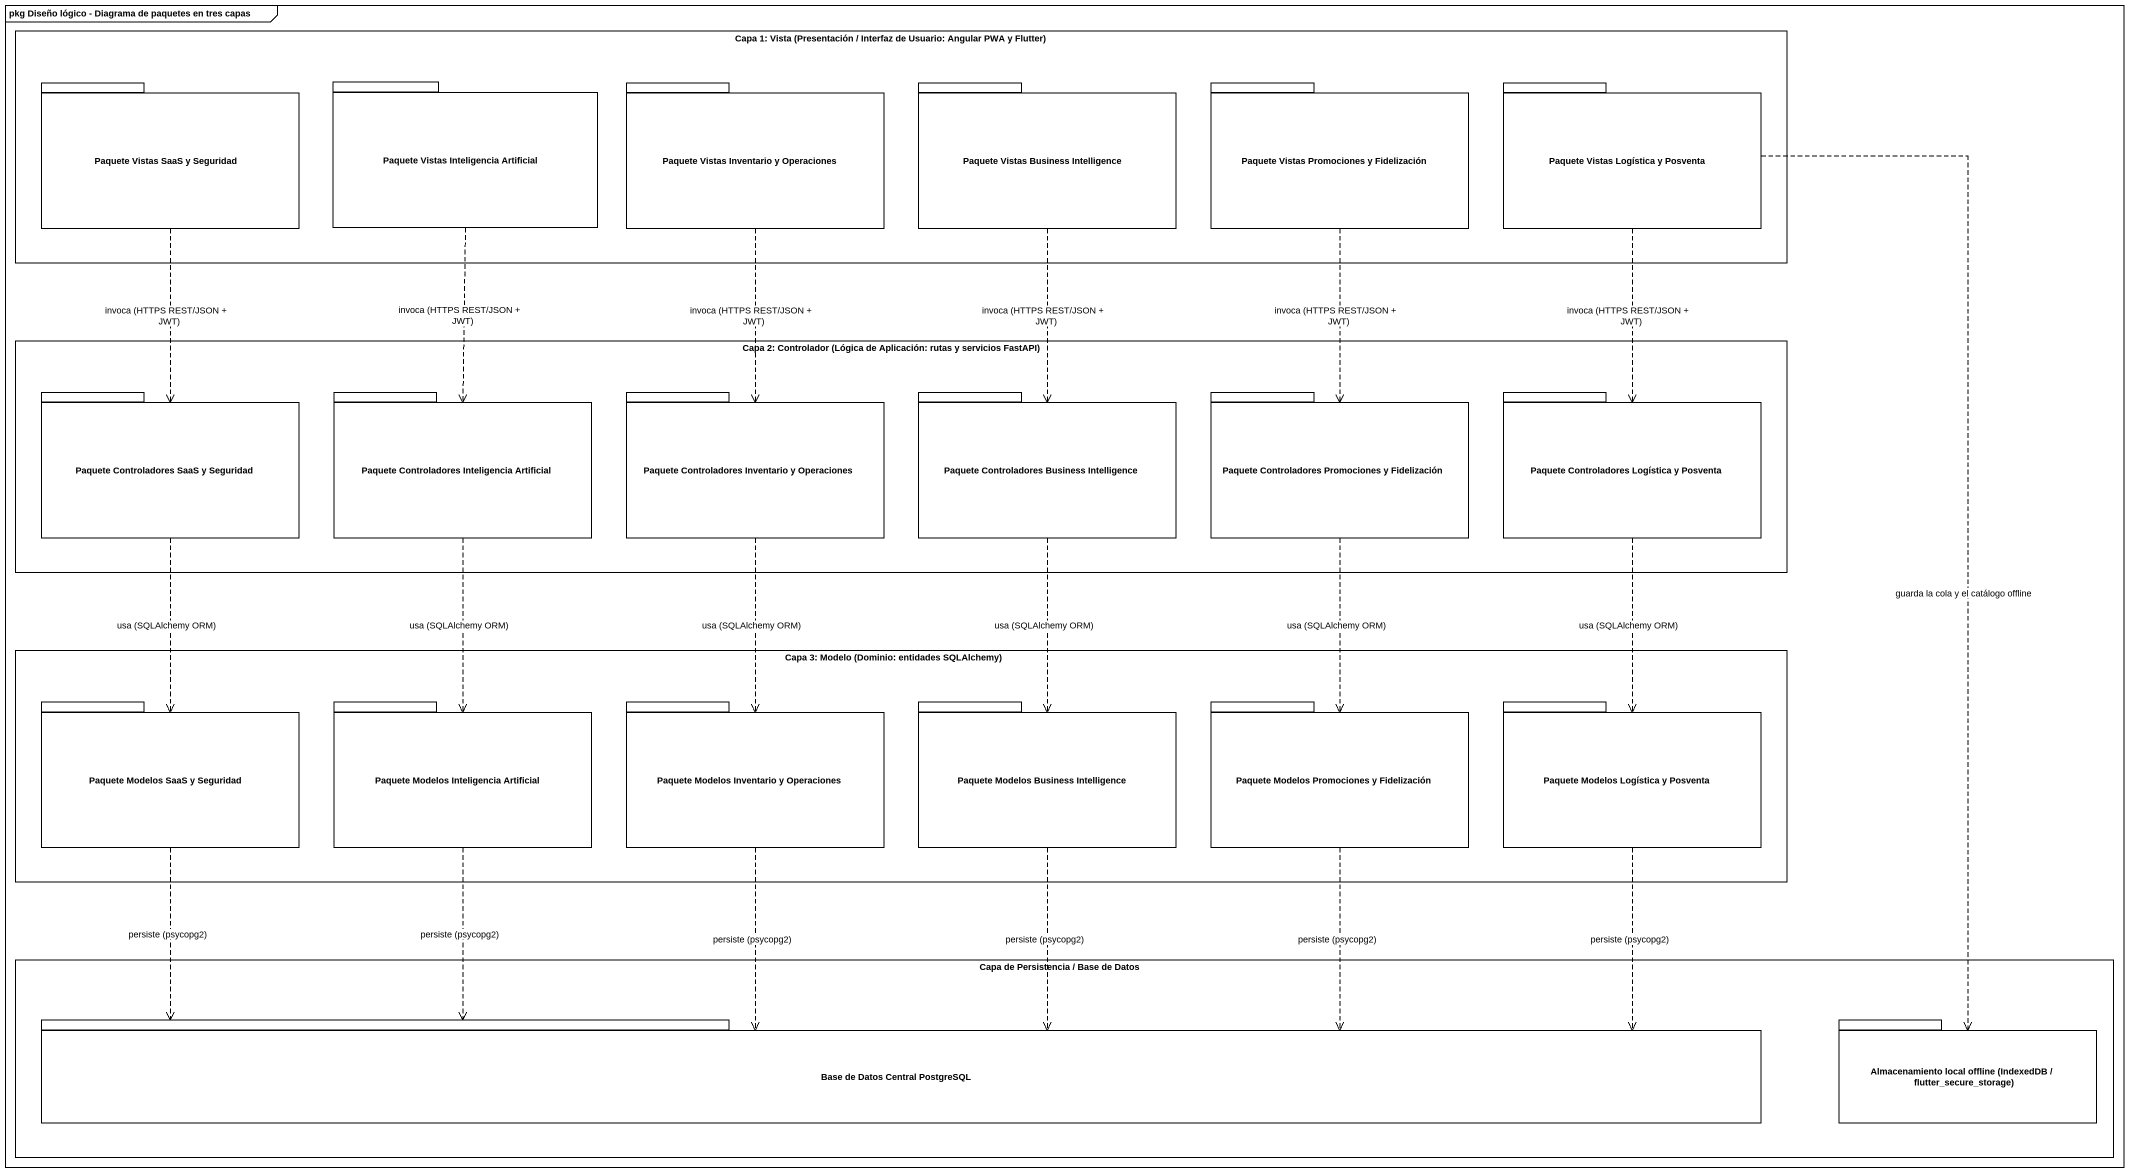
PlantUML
@startuml
mainframe pkg Diseño lógico - Diagrama de paquetes en tres capas
rectangle "Capa 1: Vista (Presentación / Interfaz de Usuario: Angular PWA y Flutter)" as Capa_1_Vista_Presentación {
  package "Paquete Vistas SaaS y Seguridad" as Paquete_Vistas_SaaS_y {
  }
  package "Paquete Vistas Inteligencia Artificial" as Paquete_Vistas_Inteligencia {
  }
  package "Paquete Vistas Inventario y Operaciones" as Paquete_Vistas_Inventario_y {
  }
  package "Paquete Vistas Business Intelligence" as Paquete_Vistas_Business {
  }
  package "Paquete Vistas Promociones y Fidelización" as Paquete_Vistas_Promociones {
  }
  package "Paquete Vistas Logística y Posventa" as Paquete_Vistas_Logística_y {
  }
}
rectangle "Capa 2: Controlador (Lógica de Aplicación: rutas y servicios FastAPI)" as Capa_2_Controlador_Lógica {
  package "Paquete Controladores SaaS y Seguridad" as Paquete_Controladores_SaaS {
  }
  package "Paquete Controladores Inteligencia Artificial" as Paquete_Controladores {
  }
  package "Paquete Controladores Inventario y Operaciones" as Paquete_Controladores_2 {
  }
  package "Paquete Controladores Business Intelligence" as Paquete_Controladores_3 {
  }
  package "Paquete Controladores Promociones y Fidelización" as Paquete_Controladores_4 {
  }
  package "Paquete Controladores Logística y Posventa" as Paquete_Controladores_5 {
  }
}
rectangle "Capa 3: Modelo (Dominio: entidades SQLAlchemy)" as Capa_3_Modelo_Dominio {
  package "Paquete Modelos SaaS y Seguridad" as Paquete_Modelos_SaaS_y {
  }
  package "Paquete Modelos Inteligencia Artificial" as Paquete_Modelos {
  }
  package "Paquete Modelos Inventario y Operaciones" as Paquete_Modelos_Inventario {
  }
  package "Paquete Modelos Business Intelligence" as Paquete_Modelos_Business {
  }
  package "Paquete Modelos Promociones y Fidelización" as Paquete_Modelos_Promociones {
  }
  package "Paquete Modelos Logística y Posventa" as Paquete_Modelos_Logística_y {
  }
}
rectangle "Capa de Persistencia / Base de Datos" as Capa_de_Persistencia_Base {
  package "Base de Datos Central PostgreSQL" as Base_de_Datos_Central {
  }
  package "Almacenamiento local offline (IndexedDB / flutter_secure_storage)" as Almacenamiento_local {
  }
}
Paquete_Vistas_SaaS_y ..> Paquete_Controladores_SaaS : invoca (HTTPS REST/JSON + JWT)
Paquete_Vistas_Inteligencia ..> Paquete_Controladores : invoca (HTTPS REST/JSON + JWT)
Paquete_Vistas_Inventario_y ..> Paquete_Controladores_2 : invoca (HTTPS REST/JSON + JWT)
Paquete_Vistas_Business ..> Paquete_Controladores_3 : invoca (HTTPS REST/JSON + JWT)
Paquete_Vistas_Promociones ..> Paquete_Controladores_4 : invoca (HTTPS REST/JSON + JWT)
Paquete_Vistas_Logística_y ..> Paquete_Controladores_5 : invoca (HTTPS REST/JSON + JWT)
Paquete_Vistas_Logística_y ..> Almacenamiento_local : guarda la cola y el catálogo offline
Paquete_Controladores_SaaS ..> Paquete_Modelos_SaaS_y : usa (SQLAlchemy ORM)
Paquete_Controladores ..> Paquete_Modelos : usa (SQLAlchemy ORM)
Paquete_Controladores_2 ..> Paquete_Modelos_Inventario : usa (SQLAlchemy ORM)
Paquete_Controladores_3 ..> Paquete_Modelos_Business : usa (SQLAlchemy ORM)
Paquete_Controladores_4 ..> Paquete_Modelos_Promociones : usa (SQLAlchemy ORM)
Paquete_Controladores_5 ..> Paquete_Modelos_Logística_y : usa (SQLAlchemy ORM)
Paquete_Modelos_SaaS_y .right.> Base_de_Datos_Central : persiste (psycopg2)
Paquete_Modelos ..> Base_de_Datos_Central : persiste (psycopg2)
Paquete_Modelos_Inventario ..> Base_de_Datos_Central : persiste (psycopg2)
Paquete_Modelos_Business ..> Base_de_Datos_Central : persiste (psycopg2)
Paquete_Modelos_Promociones ..> Base_de_Datos_Central : persiste (psycopg2)
Paquete_Modelos_Logística_y .left.> Base_de_Datos_Central : persiste (psycopg2)
@enduml
